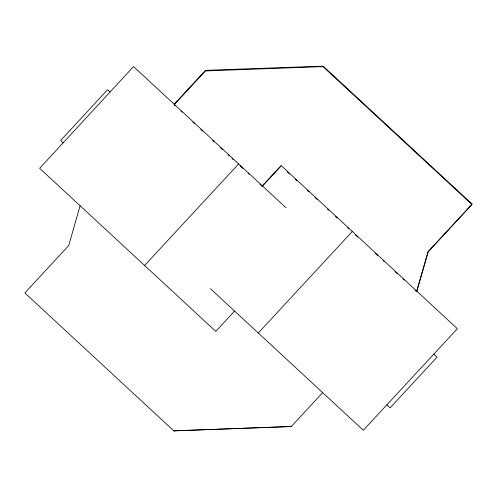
<?xml version="1.0" encoding="UTF-8"?>
<svg xmlns="http://www.w3.org/2000/svg" width="497" height="497" viewBox="0 0 497 497"><rect width="100%" height="100%" fill="white"/><g stroke="black" fill="none" stroke-linecap="round" stroke-linejoin="round"><path stroke-width="0.75" d="M80.104 205.752L68.735 245.53L24.85 292.926L173.801 430.856L291.317 426.519M416.728 291.093L428.265 251.47L472.15 204.074L323.199 66.144L205.497 70.338L174.149 104.19M144.596 265.466L238.641 163.911M262.335 185.853L281.147 165.544L457.352 328.71L363.307 430.265L210.448 288.72M281.01 166.079L262.199 186.387L259.925 184.281M234.578 311.066L215.773 331.381L39.648 168.29L133.525 66.573L285.899 207.678M258.278 333.009L352.323 231.453M322.683 392.649L291.335 426.501L173.801 430.856L175.342 430.669M320.664 66.878L322.975 66.598L471.926 204.534L428.041 251.923L416.672 291.702L414.97 290.13M322.975 66.598L205.447 70.953L174.099 104.805L175.236 105.861M110.054 92.007L107.551 89.69L60.609 140.545L63.119 142.863M287.254 171.856L289.521 173.962M295.199 179.218L296.902 180.796M307.121 190.258L308.823 191.836M315.067 197.613L317.334 199.719M327.554 209.181L328.691 210.231M335.5 216.537L337.202 218.115M347.422 227.576L348.559 228.626M355.367 234.938L357.641 237.038M375.235 253.333L377.509 255.433M383.181 260.689L384.318 261.745M395.103 271.729L397.37 273.835M403.048 279.09L404.185 280.14M180.92 111.123L182.057 112.173M192.855 122.175L194.557 123.753M200.813 129.543L202.515 131.121M212.747 140.595L213.884 141.651M220.14 147.441L222.414 149.547M228.092 154.809L229.229 155.859M232.074 158.493L233.211 159.543M240.032 165.861L242.871 168.495M247.991 173.229L249.127 174.285M433.838 354.1L437.087 357.107L390.064 407.888L386.815 404.881"/></g></svg>
